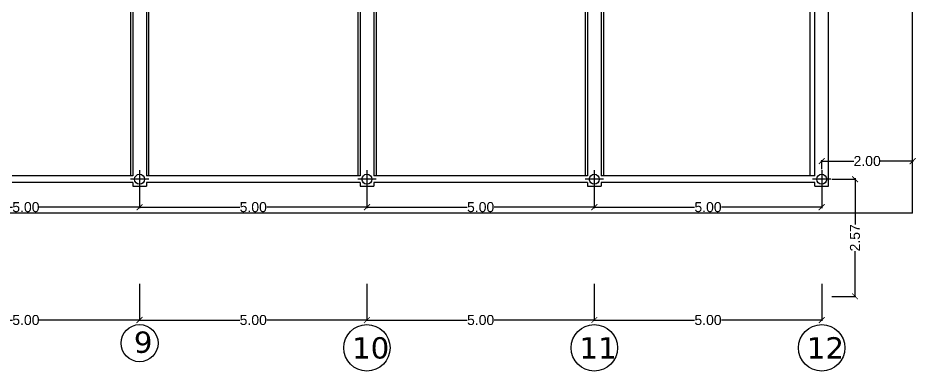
# Model space of a CAD drawing. Header units: metres. Extents: x 2 to 659295185, y -28 to 1124222152.
# Drawn here: x 654313.5 to 654333.25, y 1123343.67 to 1123351.43 of the extents above; entities that cross this region are included whole.
import ezdxf

# ---------------------------------------------------------------- set-up
doc = ezdxf.new("R2010")
doc.units = ezdxf.units.M
doc.header["$MEASUREMENT"] = 0
doc.layers.get('0').update_dxf_attribs({"linetype": 'CONTINUOUS'})
for name, color, linetype in [('Acotado', 7, 'CONTINUOUS'), ('Estructura', 1, 'CONTINUOUS'), ('PARED', 7, 'CONTINUOUS'), ('Vista 1', 4, 'CONTINUOUS'), ('vista4', 6, 'CONTINUOUS')]:
    doc.layers.add(name, color=color, linetype=linetype)
doc.styles.add('FORMAT', font='swissl.ttf')
doc.styles.get("Standard").update_dxf_attribs({"font": 'tahoma.ttf'})
doc.dimstyles.new('1-100', dxfattribs={"dimtxt": 0.22, "dimasz": 0.13, "dimexe": 0.02, "dimexo": 0.02, "dimgap": 0.022, "dimtad": 0, "dimzin": 1, "dimdsep": 46, "dimtxsty": 'FORMAT', "dimblk": 'ARCHTICK', "dimcen": 0.02, "dimdle": 0.02, "dimazin": 0, "dimtfac": 1, "dimtofl": 0, "dimtmove": 2, "dimatfit": 3, "dimldrblk": 'ARCHTICK', "dimfxl": 1, "dimtolj": 1, "dimtzin": 1, "dimarcsym": 0})

# ---------------------------------------------------------------- blocks, each defined once
blk = doc.blocks.new('_ArchTick')
at = {"color": 0, "linetype": 'ByBlock', "const_width": 0.15}
blk.add_lwpolyline([(-0.5, -0.5), (0.5, 0.5)], dxfattribs=at)
blk = doc.blocks.new('*D2275')
at = {"layer": 'Acotado', "color": 0, "lineweight": -2, "transparency": 16777216}
for p, q in [((667587.363, 1123478.25), (667587.363, 1123477.435)), ((667592.363, 1123478.25), (667592.363, 1123477.435)), ((667587.343, 1123477.455), (667589.567, 1123477.455)), ((667592.383, 1123477.455), (667590.158, 1123477.455))]:
    blk.add_line(p, q, dxfattribs=at)
at = {"layer": 'Acotado', "color": 0, "lineweight": -2, "transparency": 16777216, "xscale": 0.13, "yscale": 0.13, "zscale": 0.13, "rotation": 180}
blk.add_blockref('_ArchTick', (667587.363, 1123477.455), dxfattribs=at)
at = {"layer": 'Acotado', "color": 0, "lineweight": -2, "transparency": 16777216, "xscale": 0.13, "yscale": 0.13, "zscale": 0.13}
blk.add_blockref('_ArchTick', (667592.363, 1123477.455), dxfattribs=at)
at = {"layer": 'Acotado', "color": 0, "transparency": 16777216, "insert": (667589.863, 1123477.455), "char_height": 0.22, "attachment_point": 5, "style": 'FORMAT'}
blk.add_mtext('\\A1;5.00', dxfattribs=at)
blk = doc.blocks.new('*D2276')
at = {"layer": 'Acotado', "color": 0, "lineweight": -2, "transparency": 16777216}
for p, q in [((667592.363, 1123478.25), (667592.363, 1123477.435)), ((667597.363, 1123478.25), (667597.363, 1123477.435)), ((667592.343, 1123477.455), (667594.567, 1123477.455)), ((667597.383, 1123477.455), (667595.158, 1123477.455))]:
    blk.add_line(p, q, dxfattribs=at)
at = {"layer": 'Acotado', "color": 0, "lineweight": -2, "transparency": 16777216, "xscale": 0.13, "yscale": 0.13, "zscale": 0.13, "rotation": 180}
blk.add_blockref('_ArchTick', (667592.363, 1123477.455), dxfattribs=at)
at = {"layer": 'Acotado', "color": 0, "lineweight": -2, "transparency": 16777216, "xscale": 0.13, "yscale": 0.13, "zscale": 0.13}
blk.add_blockref('_ArchTick', (667597.363, 1123477.455), dxfattribs=at)
at = {"layer": 'Acotado', "color": 0, "transparency": 16777216, "insert": (667594.863, 1123477.455), "char_height": 0.22, "attachment_point": 5, "style": 'FORMAT'}
blk.add_mtext('\\A1;5.00', dxfattribs=at)
blk = doc.blocks.new('*D2277')
at = {"layer": 'Acotado', "color": 0, "lineweight": -2, "transparency": 16777216}
for p, q in [((667597.363, 1123478.25), (667597.363, 1123477.435)), ((667602.363, 1123478.25), (667602.363, 1123477.435)), ((667597.343, 1123477.455), (667599.567, 1123477.455)), ((667602.383, 1123477.455), (667600.158, 1123477.455))]:
    blk.add_line(p, q, dxfattribs=at)
at = {"layer": 'Acotado', "color": 0, "lineweight": -2, "transparency": 16777216, "xscale": 0.13, "yscale": 0.13, "zscale": 0.13, "rotation": 180}
blk.add_blockref('_ArchTick', (667597.363, 1123477.455), dxfattribs=at)
at = {"layer": 'Acotado', "color": 0, "lineweight": -2, "transparency": 16777216, "xscale": 0.13, "yscale": 0.13, "zscale": 0.13}
blk.add_blockref('_ArchTick', (667602.363, 1123477.455), dxfattribs=at)
at = {"layer": 'Acotado', "color": 0, "transparency": 16777216, "insert": (667599.863, 1123477.455), "char_height": 0.22, "attachment_point": 5, "style": 'FORMAT'}
blk.add_mtext('\\A1;5.00', dxfattribs=at)
blk = doc.blocks.new('*D2278')
at = {"layer": 'Acotado', "color": 0, "lineweight": -2, "transparency": 16777216}
for p, q in [((667602.363, 1123478.25), (667602.363, 1123477.435)), ((667607.363, 1123478.25), (667607.363, 1123477.435)), ((667602.343, 1123477.455), (667604.567, 1123477.455)), ((667607.383, 1123477.455), (667605.158, 1123477.455))]:
    blk.add_line(p, q, dxfattribs=at)
at = {"layer": 'Acotado', "color": 0, "lineweight": -2, "transparency": 16777216, "xscale": 0.13, "yscale": 0.13, "zscale": 0.13, "rotation": 180}
blk.add_blockref('_ArchTick', (667602.363, 1123477.455), dxfattribs=at)
at = {"layer": 'Acotado', "color": 0, "lineweight": -2, "transparency": 16777216, "xscale": 0.13, "yscale": 0.13, "zscale": 0.13}
blk.add_blockref('_ArchTick', (667607.363, 1123477.455), dxfattribs=at)
at = {"layer": 'Acotado', "color": 0, "transparency": 16777216, "insert": (667604.863, 1123477.455), "char_height": 0.22, "attachment_point": 5, "style": 'FORMAT'}
blk.add_mtext('\\A1;5.00', dxfattribs=at)
blk = doc.blocks.new('eco 220x220')
at = {"color": 8}
for p, q in [((0, 0.202), (0, -0.202)), ((-0.202, 0), (0.202, 0))]:
    blk.add_line(p, q, dxfattribs=at)
blk.add_circle((0, 0), 0.11)
blk = doc.blocks.new('*D2298')
at = {"layer": 'Acotado', "color": 0, "lineweight": -2, "transparency": 16777216}
for p, q in [((667587.363, 1123480.38), (667587.363, 1123479.916)), ((667592.363, 1123480.38), (667592.363, 1123479.916)), ((667587.343, 1123479.936), (667589.567, 1123479.936)), ((667592.383, 1123479.936), (667590.158, 1123479.936))]:
    blk.add_line(p, q, dxfattribs=at)
at = {"layer": 'Acotado', "color": 0, "lineweight": -2, "transparency": 16777216, "xscale": 0.13, "yscale": 0.13, "zscale": 0.13, "rotation": 180}
blk.add_blockref('_ArchTick', (667587.363, 1123479.936), dxfattribs=at)
at = {"layer": 'Acotado', "color": 0, "lineweight": -2, "transparency": 16777216, "xscale": 0.13, "yscale": 0.13, "zscale": 0.13}
blk.add_blockref('_ArchTick', (667592.363, 1123479.936), dxfattribs=at)
at = {"layer": 'Acotado', "color": 0, "transparency": 16777216, "insert": (667589.863, 1123479.936), "char_height": 0.22, "attachment_point": 5, "style": 'FORMAT'}
blk.add_mtext('\\A1;5.00', dxfattribs=at)
blk = doc.blocks.new('*D2299')
at = {"layer": 'Acotado', "color": 0, "lineweight": -2, "transparency": 16777216}
for p, q in [((667592.363, 1123480.38), (667592.363, 1123479.916)), ((667597.363, 1123480.38), (667597.363, 1123479.916)), ((667592.343, 1123479.936), (667594.567, 1123479.936)), ((667597.383, 1123479.936), (667595.158, 1123479.936))]:
    blk.add_line(p, q, dxfattribs=at)
at = {"layer": 'Acotado', "color": 0, "lineweight": -2, "transparency": 16777216, "xscale": 0.13, "yscale": 0.13, "zscale": 0.13, "rotation": 180}
blk.add_blockref('_ArchTick', (667592.363, 1123479.936), dxfattribs=at)
at = {"layer": 'Acotado', "color": 0, "lineweight": -2, "transparency": 16777216, "xscale": 0.13, "yscale": 0.13, "zscale": 0.13}
blk.add_blockref('_ArchTick', (667597.363, 1123479.936), dxfattribs=at)
at = {"layer": 'Acotado', "color": 0, "transparency": 16777216, "insert": (667594.863, 1123479.936), "char_height": 0.22, "attachment_point": 5, "style": 'FORMAT'}
blk.add_mtext('\\A1;5.00', dxfattribs=at)
blk = doc.blocks.new('*D2300')
at = {"layer": 'Acotado', "color": 0, "lineweight": -2, "transparency": 16777216}
for p, q in [((667597.363, 1123480.38), (667597.363, 1123479.916)), ((667602.363, 1123480.38), (667602.363, 1123479.916)), ((667597.343, 1123479.936), (667599.567, 1123479.936)), ((667602.383, 1123479.936), (667600.158, 1123479.936))]:
    blk.add_line(p, q, dxfattribs=at)
at = {"layer": 'Acotado', "color": 0, "lineweight": -2, "transparency": 16777216, "xscale": 0.13, "yscale": 0.13, "zscale": 0.13, "rotation": 180}
blk.add_blockref('_ArchTick', (667597.363, 1123479.936), dxfattribs=at)
at = {"layer": 'Acotado', "color": 0, "lineweight": -2, "transparency": 16777216, "xscale": 0.13, "yscale": 0.13, "zscale": 0.13}
blk.add_blockref('_ArchTick', (667602.363, 1123479.936), dxfattribs=at)
at = {"layer": 'Acotado', "color": 0, "transparency": 16777216, "insert": (667599.863, 1123479.936), "char_height": 0.22, "attachment_point": 5, "style": 'FORMAT'}
blk.add_mtext('\\A1;5.00', dxfattribs=at)
blk = doc.blocks.new('*D2305')
at = {"layer": 'Acotado', "color": 0, "lineweight": -2, "transparency": 16777216}
for p, q in [((667602.363, 1123480.38), (667602.363, 1123479.916)), ((667607.363, 1123480.38), (667607.363, 1123479.916)), ((667602.343, 1123479.936), (667604.567, 1123479.936)), ((667607.383, 1123479.936), (667605.158, 1123479.936))]:
    blk.add_line(p, q, dxfattribs=at)
at = {"layer": 'Acotado', "color": 0, "lineweight": -2, "transparency": 16777216, "xscale": 0.13, "yscale": 0.13, "zscale": 0.13, "rotation": 180}
blk.add_blockref('_ArchTick', (667602.363, 1123479.936), dxfattribs=at)
at = {"layer": 'Acotado', "color": 0, "lineweight": -2, "transparency": 16777216, "xscale": 0.13, "yscale": 0.13, "zscale": 0.13}
blk.add_blockref('_ArchTick', (667607.363, 1123479.936), dxfattribs=at)
at = {"layer": 'Acotado', "color": 0, "transparency": 16777216, "insert": (667604.863, 1123479.936), "char_height": 0.22, "attachment_point": 5, "style": 'FORMAT'}
blk.add_mtext('\\A1;5.00', dxfattribs=at)
blk = doc.blocks.new('*D2353')
at = {"layer": 'Acotado', "color": 0, "lineweight": -2, "transparency": 16777216}
for p, q in [((667607.585, 1123480.55), (667608.116, 1123480.55)), ((667608.096, 1123480.57), (667608.096, 1123479.558)), ((667608.096, 1123477.955), (667608.096, 1123478.966)), ((667607.585, 1123477.975), (667608.116, 1123477.975))]:
    blk.add_line(p, q, dxfattribs=at)
at = {"layer": 'Acotado', "color": 0, "lineweight": -2, "transparency": 16777216, "xscale": 0.13, "yscale": 0.13, "zscale": 0.13}
for p, rotation in [((667608.096, 1123480.55), 90), ((667608.096, 1123477.975), 270)]:
    blk.add_blockref('_ArchTick', p, dxfattribs=dict(at, rotation=rotation))
at = {"layer": 'Acotado', "color": 0, "transparency": 16777216, "insert": (667608.096, 1123479.262), "char_height": 0.22, "attachment_point": 5, "rotation": 90, "style": 'FORMAT'}
blk.add_mtext('\\A1;2.57', dxfattribs=at)
blk = doc.blocks.new('*D2354')
at = {"layer": 'Acotado', "color": 0, "lineweight": -2, "transparency": 16777216}
for p, q in [((667607.343, 1123480.949), (667608.067, 1123480.949)), ((667607.363, 1123480.772), (667607.363, 1123480.969)), ((667609.383, 1123480.949), (667608.659, 1123480.949)), ((667609.363, 1123480.772), (667609.363, 1123480.969))]:
    blk.add_line(p, q, dxfattribs=at)
at = {"layer": 'Acotado', "color": 0, "lineweight": -2, "transparency": 16777216, "xscale": 0.13, "yscale": 0.13, "zscale": 0.13, "rotation": 180}
blk.add_blockref('_ArchTick', (667607.363, 1123480.949), dxfattribs=at)
at = {"layer": 'Acotado', "color": 0, "lineweight": -2, "transparency": 16777216, "xscale": 0.13, "yscale": 0.13, "zscale": 0.13}
blk.add_blockref('_ArchTick', (667609.363, 1123480.949), dxfattribs=at)
at = {"layer": 'Acotado', "color": 0, "transparency": 16777216, "insert": (667608.363, 1123480.949), "char_height": 0.22, "attachment_point": 5, "style": 'FORMAT'}
blk.add_mtext('\\A1;2.00', dxfattribs=at)
blk = doc.blocks.new('A$C562C02F1')
at = {"layer": 'Acotado', "color": 1}
for centre, radius in [((25, -26.105), 0.408), ((30, -26.207), 0.51), ((35, -26.207), 0.51), ((40, -26.207), 0.51)]:
    blk.add_circle(centre, radius, dxfattribs=at)
at = {"layer": 'PARED'}
for p, q in [((40.15, -22.652), (40.15, -11.102)), ((24.85, -11.402), (24.85, -22.427)), ((25.15, -11.402), (25.15, -22.427)), ((29.85, -11.402), (29.85, -22.427)), ((30.15, -11.402), (30.15, -22.427)), ((34.85, -11.402), (34.85, -22.427)), ((35.15, -11.402), (35.15, -22.427)), ((39.85, -22.427), (39.85, -11.402)), ((24.85, -22.427), (20.15, -22.427)), ((29.85, -22.427), (25.15, -22.427)), ((34.85, -22.427), (30.15, -22.427)), ((39.85, -22.427), (35.15, -22.427)), ((24.85, -22.577), (20.15, -22.577)), ((24.85, -22.577), (24.85, -22.652)), ((24.85, -22.652), (25.15, -22.652)), ((29.85, -22.577), (25.15, -22.577)), ((25.15, -22.577), (25.15, -22.652)), ((29.85, -22.577), (29.85, -22.652)), ((29.85, -22.652), (30.15, -22.652)), ((34.85, -22.577), (30.15, -22.577)), ((30.15, -22.577), (30.15, -22.652)), ((34.85, -22.577), (34.85, -22.652)), ((34.85, -22.652), (35.15, -22.652)), ((39.85, -22.577), (35.15, -22.577)), ((35.15, -22.577), (35.15, -22.652)), ((39.85, -22.652), (39.85, -22.577)), ((39.85, -22.652), (40.15, -22.652))]:
    blk.add_line(p, q, dxfattribs=at)
at = {"layer": 'Vista 1'}
for q in [(42, 23.502), (-36.51, -23.249)]:
    blk.add_line((42, -23.249), q, dxfattribs=at)
at = {"layer": 'vista4'}
for p, q in [((24.8, -11.502), (24.8, -22.427)), ((25.2, -11.502), (25.2, -22.427)), ((29.8, -11.502), (29.8, -22.427)), ((30.2, -11.502), (30.2, -22.427)), ((34.8, -11.502), (34.8, -22.427)), ((35.2, -11.502), (35.2, -22.427)), ((39.75, -22.427), (39.75, -11.502))]:
    blk.add_line(p, q, dxfattribs=at)
at = {"layer": 'Estructura', "rotation": 270}
for p in [(25, -22.502), (30, -22.502), (35, -22.502), (40, -22.502)]:
    blk.add_blockref('eco 220x220', p, dxfattribs=at)
at = {"layer": 'Acotado', "char_height": 0.46828, "width": 1.67642, "attachment_point": 1}
for s, insert in [('{\\fVerdana|b0|i0|c0|p34;9}', (24.875, -25.849)), ('{\\fVerdana|b0|i0|c0|p34;10}', (29.673, -25.974)), ('{\\fVerdana|b0|i0|c0|p34;11}', (34.673, -25.974)), ('{\\fVerdana|b0|i0|c0|p34;12}', (39.673, -25.974))]:
    blk.add_mtext(s, dxfattribs=dict(at, insert=insert))
at = {"layer": 'Acotado'}
for base, p1, p2, angle, picture, middle, set_off in [((42, -22.103), (40, -22.3), (42, -22.3), 180, '*D2354', (41, -22.103), (-667567.363, -1123503.052)), ((40.733098411, -25.076981072), (40.202174091, -22.501981074), (40.202174099, -25.076981072), 90, '*D2353', (40.733098411, -23.789481072), (-667567.3629038, -1123503.051806977))]:
    dim = blk.add_linear_dim(base=base, p1=p1, p2=p2, angle=angle, dimstyle='1-100', dxfattribs=at)
    dim.commit()
    dim.dimension.update_dxf_attribs({"geometry": picture, "text_midpoint": middle, "insert": set_off})
for base, p1, p2, picture, middle in [((25, -23.116), (20, -22.652), (25, -22.652), '*D2298', (22.5, -23.116)), ((30, -23.116), (25, -22.652), (30, -22.652), '*D2299', (27.5, -23.116)), ((35, -23.116), (30, -22.652), (35, -22.652), '*D2300', (32.5, -23.116)), ((40, -23.116), (35, -22.652), (40, -22.652), '*D2305', (37.5, -23.116)), ((25, -25.597), (20, -24.782), (25, -24.782), '*D2275', (22.5, -25.597)), ((30, -25.597), (25, -24.782), (30, -24.782), '*D2276', (27.5, -25.597)), ((35, -25.597), (30, -24.782), (35, -24.782), '*D2277', (32.5, -25.597)), ((40, -25.597), (35, -24.782), (40, -24.782), '*D2278', (37.5, -25.597))]:
    dim = blk.add_linear_dim(base=base, p1=p1, p2=p2, dimstyle='1-100', dxfattribs=at)
    dim.commit()
    dim.dimension.update_dxf_attribs({"geometry": picture, "text_midpoint": middle, "insert": (-667567.363, -1123503.052)})

msp = doc.modelspace()

# ---------------------------------------------------------------- block references
at = {"color": 5}
msp.add_blockref('A$C562C02F1', (654291.1711, 1123370.3894), dxfattribs=at)

doc.saveas('drawing.dxf')
